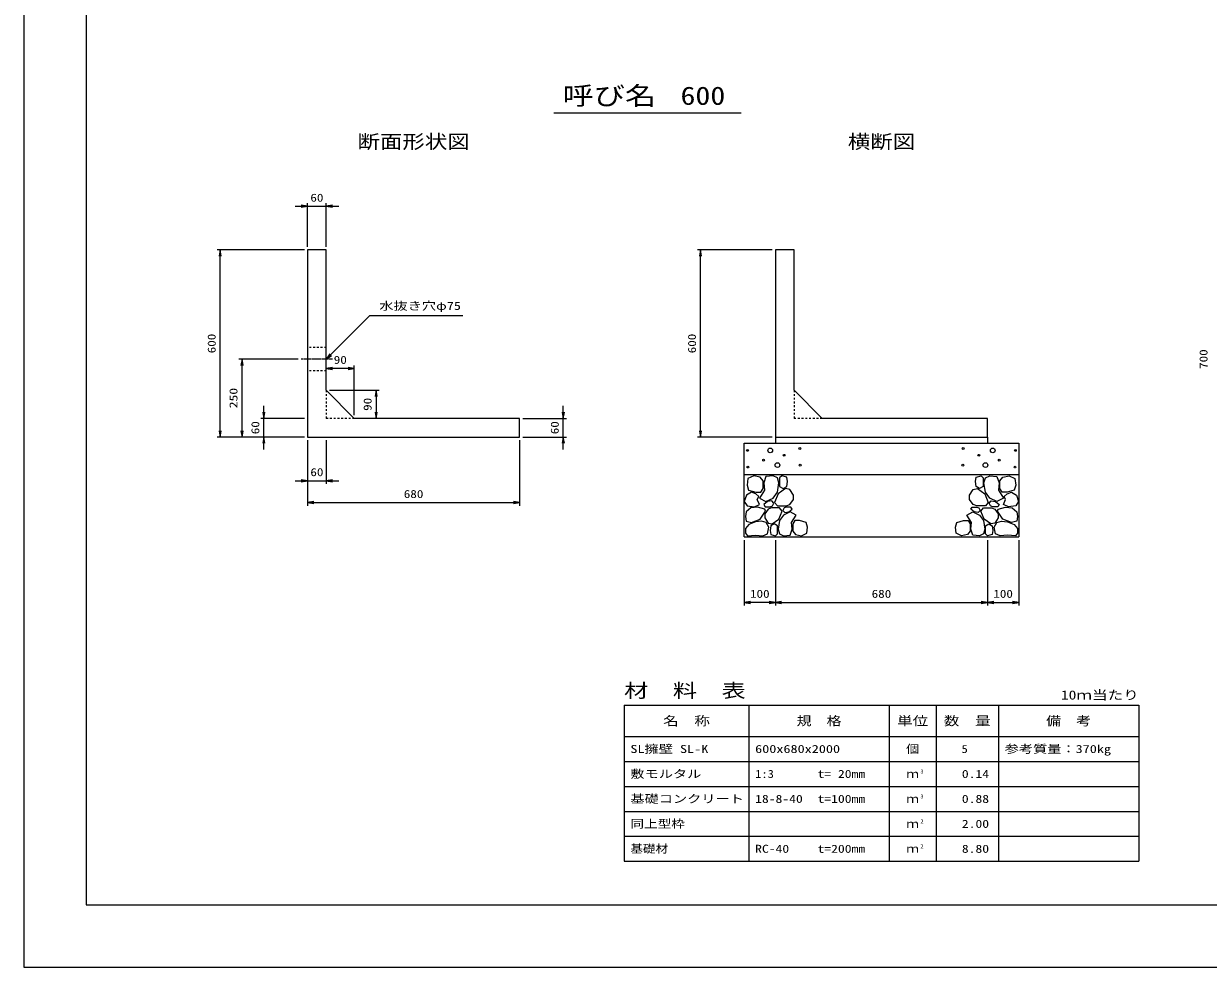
# Model space of a CAD drawing. Units: millimetres at full size; some dimension numbers follow another scale. Extents: x 0 to 8410, y 0 to 6466.
# Drawn here: x 0 to 3798, y 0 to 3025 of the extents above; entities that cross this region are included whole.
import ezdxf
from ezdxf.enums import TextEntityAlignment as Align

# ---------------------------------------------------------------- set-up
doc = ezdxf.new("R2010")
doc.units = ezdxf.units.MM
doc.linetypes.add('CHAIN', pattern=[18.5, 12, -1.5, 3.5, -1.5])
doc.linetypes.add('DASHED_SPACED', pattern=[12, 6, -6])
for name, color, linetype, lineweight in [('D-BMK', 2, 'CHAIN', 25), ('D-DCR-HCHn', 4, 'Continuous', 9), ('D-MTR-FRAM', 7, 'Continuous', 25), ('D-MTR-LINE', 7, 'Continuous', 25), ('D-STR-DIM', 7, 'Continuous', 25), ('D-STR-STRn', 1, 'Continuous', 25), ('D-STR-TXT', 7, 'Continuous', 25), ('D-TTL', 2, 'Continuous', 25), ('D-TTL-TXT', 7, 'Continuous', 25)]:
    doc.layers.add(name, color=color, linetype=linetype, lineweight=lineweight)
doc.layers.add('D-MTR', color=7, linetype='Continuous')
doc.layers.add('D-MTR-TXT', color=7, linetype='Continuous')
doc.styles.add('ＭＳ ゴシック', font='')
doc.styles.get('ＭＳ ゴシック').set_extended_font_data('MS Gothic')

# ---------------------------------------------------------------- blocks, each defined once
blk = doc.blocks.new('open_arrow')
at = {"color": 0, "linetype": 'Continuous', "lineweight": -2}
blk.add_lwpolyline([(7.5, 1.25), (0, 0), (7.5, -1.25)], dxfattribs=at)

msp = doc.modelspace()

# ---------------------------------------------------------------- linework, layer by layer
at = {"layer": 'D-BMK'}
msp.add_line((990, 1950), (890, 1950), dxfattribs=at)
at = {"layer": 'D-DCR-HCHn'}
for points in [[(2361.198, 1571.594), (2340.395, 1576.217), (2321.904, 1566.971), (2319.592, 1546.168), (2324.215, 1529.988), (2347.33, 1523.053), (2363.51, 1523.053), (2370.444, 1534.611), (2370.444, 1560.037)], [(2379.69, 1573.906), (2372.756, 1553.102), (2375.067, 1529.988), (2358.887, 1504.562), (2379.69, 1493.005), (2402.805, 1504.562), (2416.673, 1523.053), (2421.296, 1553.102), (2416.673, 1569.283), (2402.805, 1576.217)], [(2423.608, 1569.283), (2423.608, 1541.545), (2435.165, 1534.611), (2446.722, 1541.545), (2449.034, 1557.725), (2446.722, 1571.594), (2430.542, 1576.217)], [(3076.392, 1569.283), (3076.392, 1541.545), (3064.835, 1534.611), (3053.278, 1541.545), (3050.966, 1557.725), (3053.278, 1571.594), (3069.458, 1576.217)], [(3120.31, 1573.906), (3127.244, 1553.102), (3124.933, 1529.988), (3141.113, 1504.562), (3120.31, 1493.005), (3097.195, 1504.562), (3083.327, 1523.053), (3078.704, 1553.102), (3083.327, 1569.283), (3097.195, 1576.217)], [(3138.802, 1571.594), (3159.605, 1576.217), (3178.096, 1566.971), (3180.408, 1546.168), (3175.785, 1529.988), (3152.67, 1523.053), (3136.49, 1523.053), (3129.556, 1534.611), (3129.556, 1560.037)], [(2317.281, 1513.808), (2310.346, 1493.005), (2319.592, 1479.136), (2342.707, 1476.824), (2358.488, 1483.599), (2351.952, 1499.939), (2356.575, 1509.185), (2347.33, 1518.431), (2333.461, 1523.053)], [(2418.985, 1518.431), (2407.427, 1490.693), (2416.673, 1479.136), (2444.411, 1479.136), (2455.968, 1483.759), (2467.525, 1499.939), (2467.525, 1513.808), (2455.968, 1532.299), (2442.099, 1534.611)], [(3081.015, 1518.431), (3092.573, 1490.693), (3083.327, 1479.136), (3055.589, 1479.136), (3044.032, 1483.759), (3032.475, 1499.939), (3032.475, 1513.808), (3044.032, 1532.299), (3057.901, 1534.611)], [(3182.719, 1513.808), (3189.654, 1493.005), (3180.408, 1479.136), (3157.293, 1476.824), (3141.512, 1483.599), (3148.048, 1499.939), (3143.425, 1509.185), (3152.67, 1518.431), (3166.539, 1523.053)], [(2384.313, 1493.005), (2372.756, 1483.759), (2377.379, 1476.824), (2393.559, 1476.824), (2400.493, 1479.136), (2405.116, 1488.382), (2398.182, 1495.316)], [(3115.687, 1493.005), (3127.244, 1483.759), (3122.621, 1476.824), (3106.441, 1476.824), (3099.507, 1479.136), (3094.884, 1488.382), (3101.818, 1495.316)], [(2361.155, 1437.009), (2378.277, 1462.692), (2376.137, 1469.112), (2352.594, 1475.533), (2331.192, 1473.393), (2316.21, 1460.551), (2314.07, 1445.57), (2316.21, 1430.588), (2333.332, 1426.308)], [(2421.082, 1437.009), (2431.783, 1462.692), (2423.222, 1473.393), (2397.539, 1473.393), (2386.838, 1469.112), (2376.137, 1454.131), (2376.137, 1441.289), (2386.838, 1424.167), (2399.679, 1422.027)], [(2457.466, 1385.643), (2463.886, 1404.905), (2461.746, 1426.308), (2476.728, 1449.85), (2457.466, 1460.551), (2436.063, 1449.85), (2423.222, 1432.728), (2418.941, 1404.905), (2423.222, 1389.924), (2436.063, 1383.503)], [(2453.185, 1460.551), (2463.886, 1469.112), (2459.606, 1475.533), (2444.624, 1475.533), (2438.204, 1473.393), (2433.923, 1464.832), (2440.344, 1458.411)], [(3042.534, 1385.643), (3036.114, 1404.905), (3038.254, 1426.308), (3023.272, 1449.85), (3042.534, 1460.551), (3063.937, 1449.85), (3076.778, 1432.728), (3081.059, 1404.905), (3076.778, 1389.924), (3063.937, 1383.503)], [(3046.815, 1460.551), (3036.114, 1469.112), (3040.394, 1475.533), (3055.376, 1475.533), (3061.796, 1473.393), (3066.077, 1464.832), (3059.656, 1458.411)], [(3078.918, 1437.009), (3068.217, 1462.692), (3076.778, 1473.393), (3102.461, 1473.393), (3113.162, 1469.112), (3123.863, 1454.131), (3123.863, 1441.289), (3113.162, 1424.167), (3100.321, 1422.027)], [(3138.845, 1437.009), (3121.723, 1462.692), (3123.863, 1469.112), (3147.406, 1475.533), (3168.808, 1473.393), (3183.79, 1460.551), (3185.93, 1445.57), (3183.79, 1430.588), (3166.668, 1426.308)], [(2369.716, 1383.503), (2384.698, 1389.924), (2388.978, 1411.326), (2380.417, 1426.308), (2365.435, 1430.588), (2346.173, 1428.448), (2324.771, 1419.887), (2314.07, 1407.045), (2314.07, 1392.064), (2320.49, 1383.503), (2346.173, 1385.643)], [(2416.801, 1389.924), (2416.801, 1415.606), (2406.1, 1422.027), (2395.399, 1415.606), (2393.259, 1400.625), (2395.399, 1387.783), (2410.381, 1383.503)], [(2474.588, 1387.783), (2493.85, 1383.503), (2510.972, 1392.064), (2513.112, 1411.326), (2508.831, 1426.308), (2487.429, 1432.728), (2472.447, 1432.728), (2466.027, 1422.027), (2466.027, 1398.484)], [(3025.412, 1387.783), (3006.15, 1383.503), (2989.028, 1392.064), (2986.888, 1411.326), (2991.169, 1426.308), (3012.571, 1432.728), (3027.553, 1432.728), (3033.973, 1422.027), (3033.973, 1398.484)], [(3083.199, 1389.924), (3083.199, 1415.606), (3093.9, 1422.027), (3104.601, 1415.606), (3106.741, 1400.625), (3104.601, 1387.783), (3089.619, 1383.503)], [(3130.284, 1383.503), (3115.302, 1389.924), (3111.022, 1411.326), (3119.583, 1426.308), (3134.565, 1430.588), (3153.827, 1428.448), (3175.229, 1419.887), (3185.93, 1407.045), (3185.93, 1392.064), (3179.51, 1383.503), (3153.827, 1385.643)]]:
    msp.add_lwpolyline(points, close=True, dxfattribs=at)
for centre, radius in [((2320.727, 1657.43), 3), ((2393.336, 1657.43), 7.5), ((2437.708, 1641.639), 3), ((2488.131, 1663.481), 3), ((3011.869, 1663.481), 3), ((3062.292, 1641.639), 3), ((3106.664, 1657.43), 7.5), ((3179.273, 1657.43), 3), ((2321.869, 1603.919), 3), ((2372.292, 1625.761), 3), ((2416.664, 1609.97), 7.5), ((2489.273, 1609.97), 3), ((3010.727, 1609.97), 3), ((3083.336, 1609.97), 7.5), ((3127.708, 1625.761), 3), ((3178.131, 1603.919), 3)]:
    msp.add_circle(centre, radius, dxfattribs=at)
at = {"layer": 'D-MTR-FRAM'}
for p, q in [((1925, 840), (3575, 840)), ((1925, 840), (1925, 340)), ((3575, 840), (3575, 340)), ((1925, 340), (3575, 340))]:
    msp.add_line(p, q, dxfattribs=at)
at = {"layer": 'D-MTR-LINE'}
for p, q in [((2325, 840), (2325, 340)), ((2775, 840), (2775, 340)), ((2925, 840), (2925, 340)), ((3125, 840), (3125, 340)), ((1925, 740), (3575, 740)), ((1925, 660), (3575, 660)), ((1925, 580), (3575, 580)), ((1925, 500), (3575, 500)), ((1925, 420), (3575, 420))]:
    msp.add_line(p, q, dxfattribs=at)
at = {"layer": 'D-STR-DIM'}
for p, q in [((870, 2440), (1010, 2440)), ((910, 2310), (910, 2450)), ((970, 2310), (970, 2450)), ((900, 2300), (620, 2300)), ((630, 1700), (630, 2300)), ((2400, 2300), (2160, 2300)), ((2170, 1700), (2170, 2300)), ((880, 1950), (690, 1950)), ((700, 1700), (700, 1950)), ((1060, 1920), (970, 1920)), ((1060, 1770), (1060, 1930)), ((980, 1850), (1140, 1850)), ((1130, 1850), (1130, 1760)), ((770, 1660), (770, 1800)), ((1730, 1660), (1730, 1800)), ((900, 1760), (760, 1760)), ((1600, 1760), (1740, 1760)), ((900, 1700), (620, 1700)), ((900, 1700), (690, 1700)), ((900, 1700), (760, 1700)), ((910, 1690), (910, 1550)), ((910, 1690), (910, 1480)), ((970, 1690), (970, 1550)), ((1590, 1690), (1590, 1480)), ((1600, 1700), (1740, 1700)), ((2400, 1700), (2160, 1700)), ((870, 1560), (1010, 1560)), ((910, 1490), (1590, 1490)), ((2310, 1370), (2310, 1160)), ((2410, 1370), (2410, 1160)), ((2410, 1370), (2410, 1160)), ((3090, 1370), (3090, 1160)), ((3090, 1370), (3090, 1160)), ((3190, 1370), (3190, 1160)), ((2410, 1170), (2310, 1170)), ((2410, 1170), (3090, 1170)), ((3090, 1170), (3190, 1170))]:
    msp.add_line(p, q, dxfattribs=at)
at = {"layer": 'D-STR-STRn'}
for p, q in [((910, 2300), (910, 1700)), ((970, 2300), (910, 2300)), ((970, 1850), (970, 2300)), ((2410, 2300), (2410, 1700)), ((2470, 2300), (2410, 2300)), ((2470, 1850), (2470, 2300)), ((970, 1850), (1060, 1760)), ((2470, 1850), (2560, 1760)), ((1590, 1760), (1060, 1760)), ((1590, 1700), (1590, 1760)), ((3090, 1760), (2560, 1760)), ((3090, 1700), (3090, 1760)), ((910, 1700), (1590, 1700)), ((2310, 1380), (2310, 1680)), ((2310, 1680), (3190, 1680)), ((2410, 1700), (3090, 1700)), ((2410, 1700), (2410, 1680)), ((3090, 1700), (3090, 1680)), ((3190, 1680), (3190, 1380)), ((2310, 1580), (3190, 1580)), ((2310, 1380), (3190, 1380))]:
    msp.add_line(p, q, dxfattribs=at)
at = {"layer": 'D-STR-STRn', "linetype": 'DASHED_SPACED'}
for p, q in [((970, 1987.5), (910, 1987.5)), ((970, 1912.5), (910, 1912.5))]:
    msp.add_line(p, q, dxfattribs=at)
at = {"layer": 'D-STR-STRn', "color": 2, "linetype": 'DASHED_SPACED'}
for p, q in [((970, 1850), (970, 1760)), ((2470, 1850), (2470, 1760)), ((1060, 1760), (970, 1760)), ((2560, 1760), (2470, 1760))]:
    msp.add_line(p, q, dxfattribs=at)
at = {"layer": 'D-STR-TXT'}
msp.add_lwpolyline([(970, 1950), (1110, 2090), (1130, 2090), (1408.096, 2090)], dxfattribs=at)
at = {"layer": 'D-TTL'}
for points in [[(0, 0), (8410, 0), (8410, 5940), (0, 5940)], [(200, 200), (8210, 200), (8210, 5740), (200, 5740)]]:
    msp.add_lwpolyline(points, close=True, dxfattribs=at)
at = {"layer": 'D-TTL-TXT'}
msp.add_line((1700, 2740), (2300, 2740), dxfattribs=at)

# ---------------------------------------------------------------- block references
at = {"layer": 'D-STR-DIM', "xscale": 2.67, "yscale": 2.67}
for p, rotation in [((910, 2440), 180), ((630, 2300), 270), ((2170, 2300), 270), ((700, 1950), 270), ((1060, 1920), 180), ((1130, 1850), 270), ((770, 1760), 90), ((1130, 1760), 90), ((1730, 1760), 90), ((630, 1700), 90), ((700, 1700), 90), ((2170, 1700), 90), ((770, 1700), 270), ((1730, 1700), 270), ((910, 1560), 180), ((1590, 1490), 180), ((2410, 1170), 180), ((3090, 1170), 180), ((3190, 1170), 180)]:
    msp.add_blockref('open_arrow', p, dxfattribs=dict(at, rotation=rotation))
for p in [(970, 2440), (970, 1920), (970, 1560), (910, 1490), (2310, 1170), (2410, 1170), (3090, 1170)]:
    msp.add_blockref('open_arrow', p, dxfattribs=at)
at = {"layer": 'D-STR-TXT', "xscale": 2.67, "yscale": 2.67, "rotation": 45}
msp.add_blockref('open_arrow', (970, 1950), dxfattribs=at)

# ---------------------------------------------------------------- texts
at = {"layer": 'D-MTR', "style": 'ＭＳ ゴシック', "width": 1.3}
msp.add_text('材\u3000料\u3000表', height=43.99, dxfattribs=at).set_placement((1925, 852), align=Align.BOTTOM_LEFT)
at = {"layer": 'D-MTR', "style": 'ＭＳ ゴシック', "width": 1.25}
msp.add_text('10ｍ当たり', height=29.33, dxfattribs=at).set_placement((3575, 849.667), align=Align.BOTTOM_RIGHT)
at = {"layer": 'D-MTR-TXT', "style": 'ＭＳ ゴシック'}
for s, height, width, p in [('名\u3000称', 29.33, 1.25, (2125, 790)), ('規\u3000格', 29.33, 1.2, (2550, 790)), ('単位', 29.33, 1.25, (2850, 790)), ('数\u3000量', 29.33, 1.25, (3025, 790)), ('備\u3000考', 29.33, 1.2, (3350, 790)), ('個', 25.66, 1.2, (2850, 700)), ('ｍ', 25.66, 1.15, (2850, 620)), ('ｍ', 25.66, 1.15, (2850, 540)), ('ｍ', 25.66, 1.15, (2850, 460)), ('ｍ', 25.66, 1.15, (2850, 380))]:
    msp.add_text(s, height=height, dxfattribs=dict(at, width=width)).set_placement(p, align=Align.MIDDLE_CENTER)
for s, width, p in [('SL擁壁 SL-K', 1.3, (1945, 700)), ('600x680x2000', 1.3, (2345, 700)), ('参考質量：370kg', 1.3, (3145, 700)), ('敷モルタル', 1.3, (1945, 620)), ('1:3', 1.15, (2345, 620)), ('t= 20mm', 1.25, (2545, 620)), ('基礎コンクリート', 1.3, (1945, 540)), ('18-8-40', 1.25, (2345, 540)), ('t=100mm', 1.25, (2545, 540)), ('同上型枠', 1.25, (1945, 460)), ('基礎材', 1.15, (1945, 380)), ('RC-40', 1.25, (2345, 380)), ('t=200mm', 1.25, (2545, 380))]:
    msp.add_text(s, height=25.66, dxfattribs=dict(at, width=width)).set_placement(p, align=Align.MIDDLE_LEFT)
for s, width, p in [('5', 1.15, (3026.777, 700)), ('0.14', 1.25, (3095, 620)), ('0.88', 1.25, (3095, 540)), ('2.00', 1.25, (3095, 460)), ('8.80', 1.25, (3095, 380))]:
    msp.add_text(s, height=25.66, dxfattribs=dict(at, width=width)).set_placement(p, align=Align.MIDDLE_RIGHT)
at = {"layer": 'D-MTR-TXT', "style": 'ＭＳ ゴシック', "width": 1.15}
for s, p in [('3', (2875, 617.667)), ('3', (2875, 537.667)), ('2', (2875, 457.667)), ('2', (2875, 377.667))]:
    msp.add_text(s, height=12.83, dxfattribs=at).set_placement(p, align=Align.BOTTOM_LEFT)
at = {"layer": 'D-STR-DIM', "style": 'ＭＳ ゴシック', "width": 1.2}
for s, p in [('60', (940, 2467.5)), ('90', (1015, 1947.5)), ('60', (940, 1587.5)), ('680', (1250, 1517.5)), ('100', (2360, 1197.5)), ('680', (2750, 1197.5)), ('100', (3140, 1197.5))]:
    msp.add_text(s, height=25.66, dxfattribs=at).set_placement(p, align=Align.MIDDLE_CENTER)
at = {"layer": 'D-STR-DIM', "style": 'ＭＳ ゴシック'}
for s, width, p in [('600', 1.2, (602.5, 2000)), ('600', 1.2, (2142.5, 2000)), ('700', 1.2, (3782.5, 1950)), ('250', 1.25, (672.5, 1825)), ('90', 1.2, (1102.5, 1805)), ('60', 1.2, (742.5, 1730)), ('60', 1.2, (1702.5, 1730))]:
    msp.add_text(s, height=25.66, rotation=90, dxfattribs=dict(at, width=width)).set_placement(p, align=Align.MIDDLE_CENTER)
at = {"layer": 'D-STR-TXT', "style": 'ＭＳ ゴシック', "width": 1.3}
msp.add_text('水抜き穴φ75', height=25.66, dxfattribs=at).set_placement((1140, 2100), align=Align.BOTTOM_LEFT)
at = {"layer": 'D-TTL-TXT', "style": 'ＭＳ ゴシック'}
for s, height, width, p in [('呼び名', 58.65, 1.25, (1877.5, 2747.5)), ('600', 58.65, 1.2, (2177.5, 2747.5)), ('断面形状図', 43.99, 1.2, (1250, 2612)), ('横断図', 43.99, 1.2, (2750, 2612))]:
    msp.add_text(s, height=height, dxfattribs=dict(at, width=width)).set_placement(p, align=Align.BOTTOM_CENTER)

doc.saveas('drawing.dxf')
